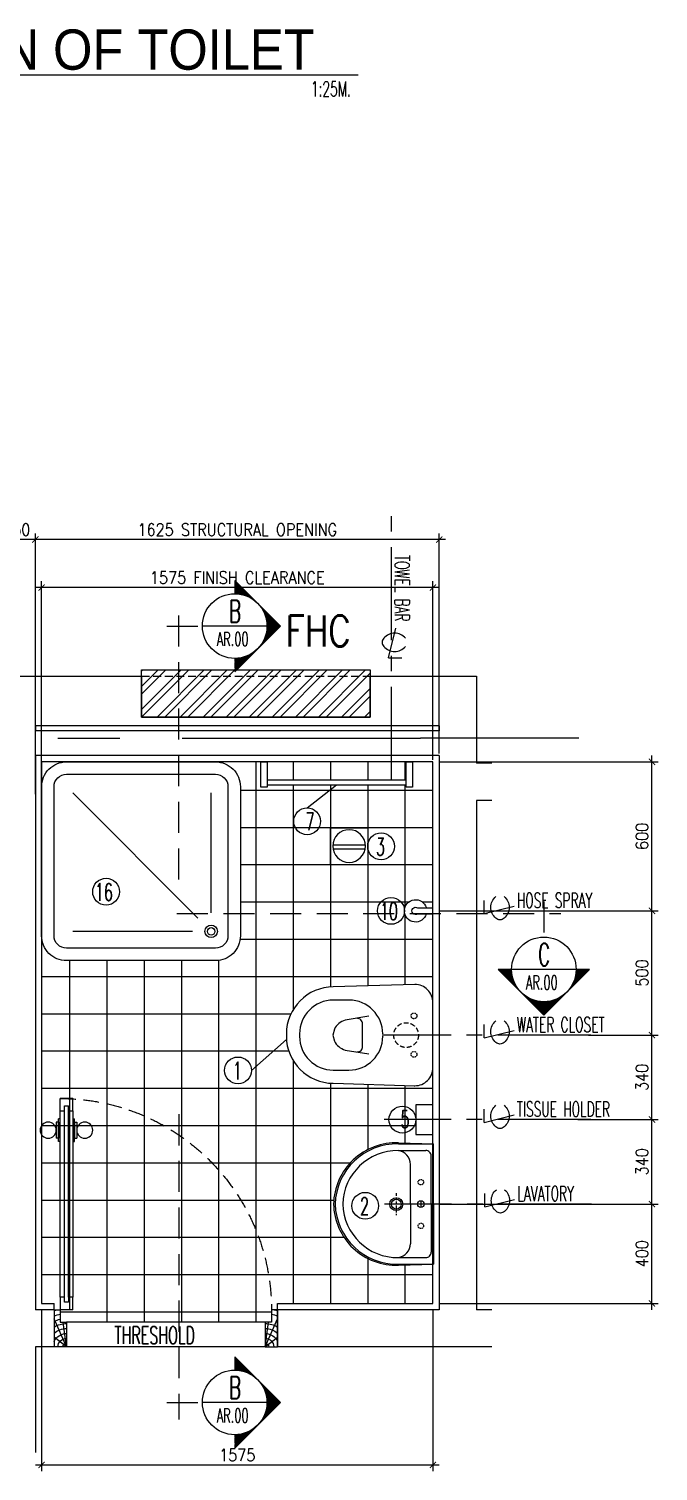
# Model space of a CAD drawing. Extents: x -263967 to -235090, y 196485 to 216410.
# Drawn here: x -260151 to -257618, y 204566 to 210371 of the extents above; entities that cross this region are included whole.
import ezdxf
from ezdxf.enums import TextEntityAlignment as Align

# ---------------------------------------------------------------- set-up
doc = ezdxf.new("R2010")
doc.units = 0
doc.header["$LTSCALE"] = 500
doc.header["$MEASUREMENT"] = 0
for name, pattern in [('CENTER2', [1.125, 0.75, -0.125, 0.125, -0.125]), ('CENTERX2', [4, 2.5, -0.5, 0.5, -0.5]), ('DASHED', [0.75, 0.5, -0.25]), ('HIDDEN', [0.375, 0.25, -0.125]), ('HIDDEN2', [0.1875, 0.125, -0.0625])]:
    doc.linetypes.add(name, pattern=pattern)
doc.layers.get('0').update_dxf_attribs({"linetype": 'CONTINUOUS'})
doc.layers.get('DEFPOINTS').update_dxf_attribs({"linetype": 'CONTINUOUS'})
for name, color, linetype in [('2', 2, 'CONTINUOUS'), ('ARCDIMR', 4, 'CONTINUOUS'), ('AXES', 11, 'CENTERX2'), ('AXIS', 11, 'CENTER2'), ('DIM-NEW', 4, 'CONTINUOUS'), ('Dimout', 4, 'CONTINUOUS'), ('DOOR', 2, 'CONTINUOUS'), ('DW', 7, 'CONTINUOUS'), ('ELE', 3, 'CONTINUOUS'), ('ELEV-MARK', 6, 'CONTINUOUS'), ('FHC', 2, 'CONTINUOUS'), ('FIX', 2, 'CONTINUOUS'), ('JUMP', 2, 'CONTINUOUS'), ('Plaster', 7, 'CONTINUOUS'), ('SANI', 2, 'CONTINUOUS'), ('Tile', 5, 'CONTINUOUS'), ('TXT', 2, 'CONTINUOUS'), ('TXT1', 2, 'CONTINUOUS'), ('WALL', 6, 'CONTINUOUS')]:
    doc.layers.add(name, color=color, linetype=linetype)
doc.styles.add('DIM', font='simplex.shx', dxfattribs={"width": 0.85})
doc.styles.add('ROMANS', font='romans.shx', dxfattribs={"width": 0.6})
doc.styles.add('TTXT', font='swisse.ttf', dxfattribs={"width": 0.9})
doc.dimstyles.new('DIM1-25', dxfattribs={"dimscale": 25, "dimtxt": 2, "dimasz": 1, "dimexe": 1, "dimexo": 1, "dimgap": 0.6, "dimtad": 1, "dimdec": 0, "dimdsep": 46, "dimtxsty": 'DIM', "dimblk1": 'ARCHTICK', "dimblk2": 'ARCHTICK', "dimsah": 1, "dimcen": 0.09, "dimdle": 1, "dimclrd": 256, "dimclrt": 2, "dimadec": 0, "dimazin": 0, "dimtfac": 1, "dimtdec": 0, "dimtix": 1, "dimtmove": 1, "dimatfit": 3, "dimldrblk": 'ARCHTICK', "dimfxl": 0, "dimtvp": 2, "dimtolj": 1, "dimtzin": 0, "dimarcsym": 0})

# ---------------------------------------------------------------- blocks, each defined once
blk = doc.blocks.new('_ARCHTICK')
at = {"color": 0, "linetype": 'ByBlock', "const_width": 0.15}
blk.add_lwpolyline([(-0.5, -0.5), (0.5, 0.5)], dxfattribs=at)
blk = doc.blocks.new('*D223')
at = {"layer": 'DEFPOINTS', "color": 0}
for p in [(-260099.2, 205241), (-258524.2, 205241), (-258524.2, 204591.2)]:
    blk.add_point(p, dxfattribs=at)
at = {"layer": 'Dimout', "color": 0, "lineweight": -2}
for p, q in [((-260099.2, 205216), (-260099.2, 204566.2)), ((-258524.2, 205216), (-258524.2, 204566.2))]:
    blk.add_line(p, q, dxfattribs=at)
at = {"layer": 'Dimout', "lineweight": -2}
blk.add_line((-260124.2, 204591.2), (-258499.2, 204591.2), dxfattribs=at)
at = {"layer": 'Dimout', "lineweight": -2, "xscale": 25, "yscale": 25, "zscale": 25, "rotation": 180}
blk.add_blockref('_ARCHTICK', (-260099.2, 204591.2), dxfattribs=at)
at = {"layer": 'Dimout', "lineweight": -2, "xscale": 25, "yscale": 25, "zscale": 25}
blk.add_blockref('_ARCHTICK', (-258524.2, 204591.2), dxfattribs=at)
at = {"layer": 'Dimout', "color": 2, "insert": (-259311.7, 204631.2), "char_height": 50, "attachment_point": 5, "style": 'DIM'}
blk.add_mtext('\\A1;1575', dxfattribs=at)
blk = doc.blocks.new('*D222')
at = {"layer": 'DEFPOINTS', "color": 0}
for p in [(-260124.2, 208315.7), (-258499.2, 207429.6), (-260124.2, 207266)]:
    blk.add_point(p, dxfattribs=at)
at = {"layer": 'Dimout', "lineweight": -2}
blk.add_line((-258474.2, 208315.7), (-260149.2, 208315.7), dxfattribs=at)
at = {"layer": 'Dimout', "color": 0, "lineweight": -2}
for p, q in [((-260124.2, 207291), (-260124.2, 208340.7)), ((-258499.2, 207454.6), (-258499.2, 208340.7))]:
    blk.add_line(p, q, dxfattribs=at)
at = {"layer": 'Dimout', "lineweight": -2, "xscale": 25, "yscale": 25, "zscale": 25, "rotation": 180}
blk.add_blockref('_ARCHTICK', (-260124.2, 208315.7), dxfattribs=at)
at = {"layer": 'Dimout', "lineweight": -2, "xscale": 25, "yscale": 25, "zscale": 25}
blk.add_blockref('_ARCHTICK', (-258499.2, 208315.7), dxfattribs=at)
at = {"layer": 'Dimout', "color": 2, "insert": (-259311.7, 208355.7), "char_height": 50, "attachment_point": 5, "style": 'DIM'}
blk.add_mtext('\\A1;1625 STRUCTURAL OPENING', dxfattribs=at)
blk = doc.blocks.new('*D221')
at = {"layer": 'DEFPOINTS', "color": 0}
for p in [(-260099.2, 208122.7), (-258524.2, 207404.6), (-260099.2, 207241)]:
    blk.add_point(p, dxfattribs=at)
at = {"layer": 'Dimout', "lineweight": -2}
blk.add_line((-258499.2, 208122.7), (-260124.2, 208122.7), dxfattribs=at)
at = {"layer": 'Dimout', "color": 0, "lineweight": -2}
for p, q in [((-260099.2, 207266), (-260099.2, 208147.7)), ((-258524.2, 207429.6), (-258524.2, 208147.7))]:
    blk.add_line(p, q, dxfattribs=at)
at = {"layer": 'Dimout', "lineweight": -2, "xscale": 25, "yscale": 25, "zscale": 25, "rotation": 180}
blk.add_blockref('_ARCHTICK', (-260099.2, 208122.7), dxfattribs=at)
at = {"layer": 'Dimout', "lineweight": -2, "xscale": 25, "yscale": 25, "zscale": 25}
blk.add_blockref('_ARCHTICK', (-258524.2, 208122.7), dxfattribs=at)
at = {"layer": 'Dimout', "color": 2, "insert": (-259311.7, 208162.7), "char_height": 50, "attachment_point": 5, "style": 'DIM'}
blk.add_mtext('\\A1;1575 FINISH CLEARANCE', dxfattribs=at)
blk = doc.blocks.new('SHR1')
at = {"layer": 'FIX'}
for p, q in [((-195.7, 195.7), (-700, 700)), ((-142.7, 217.7), (-142.7, 700)), ((-217.7, 142.7), (-700, 142.7))]:
    blk.add_line(p, q, dxfattribs=at)
for points in [[(-825, 125), (-825, 725, -0.414214), (-725, 825), (-125, 825, -0.414214), (-25, 725), (-25, 125, -0.414214), (-125, 25), (-725, 25, -0.414214)], [(-775, 125), (-775, 725, -0.414214), (-725, 775), (-125, 775, -0.414214), (-75, 725), (-75, 125, -0.414214), (-125, 75), (-725, 75, -0.414214)]]:
    blk.add_lwpolyline(points, format="xyb", close=True, dxfattribs=at)
for radius in [25, 15]:
    blk.add_circle((-142.7, 142.7), radius, dxfattribs=at)
blk = doc.blocks.new('DOOR90')
at = {"layer": 'DOOR', "color": 0, "linetype": 'ByBlock'}
for p, q in [((-150, 0), (-150, -25)), ((-150, 0), (0, 0)), ((0, -50), (0, 0)), ((-1000, -25), (-1000, -75)), ((-1000, -75), (-1000, -25)), ((-950, -25), (-1000, -25)), ((-970, -42), (-970, -58)), ((-950, -42), (-970, -42)), ((-950, -58), (-970, -58)), ((-950, -25), (-950, -42)), ((-950, -58), (-950, -75)), ((-917.6, -25), (-917.6, -17.8)), ((-827.6, -17.8), (-917.6, -17.8)), ((-905, -17.8), (-905, -8.8)), ((-905, -8.8), (-840.2, -8.8)), ((-905, -17.8), (-840.2, -17.8)), ((-840.2, -17.8), (-840.2, -8.8)), ((-827.6, -25), (-827.6, -17.8)), ((-200, -42), (-200, -25)), ((-200, -25), (-150, -25)), ((-180, -42), (-200, -42)), ((-200, -75), (-200, -58)), ((-200, -58), (-180, -58)), ((-180, -58), (-180, -42)), ((-150, -75), (-150, -25)), ((-150, -25), (-100, -25)), ((-100, -25), (-100, -50)), ((-100, -50), (0, -50)), ((-950, -75), (-1000, -75)), ((-917.6, -75), (-917.6, -82.2)), ((-827.6, -82.2), (-917.6, -82.2)), ((-905, -82.2), (-905, -91.2)), ((-905, -82.2), (-840.2, -82.2)), ((-905, -91.2), (-840.2, -91.2)), ((-840.2, -82.2), (-840.2, -91.2)), ((-827.6, -75), (-827.6, -82.2)), ((-150, -75), (-200, -75)), ((-100, -850), (0, -850)), ((-100, -875), (-100, -850)), ((0, -850), (0, -900)), ((-150, -900), (-150, -875)), ((-150, -875), (-100, -875)), ((0, -900), (-150, -900)), ((-150, -900), (0, -900))]:
    blk.add_line(p, q, dxfattribs=at)
at = {"layer": 'DOOR', "color": 9, "linetype": 'ByBlock'}
for p, q in [((0, -50), (-113.7, 0)), ((0, -50), (-40.1, 0)), ((0, -50), (-100, -36.6)), ((0, -850), (-113.7, -900)), ((0, -850), (-100, -863.4)), ((0, -850), (-40.1, -900))]:
    blk.add_line(p, q, dxfattribs=at)
at = {"layer": 'DOOR', "linetype": 'ByBlock'}
for p, q in [((-200, -25), (-950, -25)), ((-200, -42), (-950, -42)), ((-200, -58), (-950, -58)), ((-950, -75), (-200, -75))]:
    blk.add_line(p, q, dxfattribs=at)
at = {"layer": 'DOOR', "color": 0, "linetype": 'ByBlock'}
for centre in [(-872.6, 23.5), (-872.6, -123.5)]:
    blk.add_circle(centre, 32.4, dxfattribs=at)
at = {"layer": 'DOOR', "color": 9, "linetype": 'ByBlock'}
for centre, radius, start, end in [((0, -50), 154.4, 161.10529, 166.28577), ((0, -50), 134.4, 158.15985, 169.28002), ((0, -50), 94.4, 148.01819, 180), ((0, -50), 74.4, 137.77643, 180), ((0, -50), 114.4, 154.08384, 167.37743), ((0, -50), 54.4, 113.20738, 180), ((0, -50), 34.4, 90, 180), ((0, -50), 14.4, 90, 180), ((0, -850), 94.4, 180, 211.98181), ((0, -850), 74.4, 180, 222.22357), ((0, -850), 54.4, 180, 246.79262), ((0, -850), 34.4, 180, 270), ((0, -850), 14.4, 180, 270), ((0, -850), 154.4, 193.71423, 198.89471), ((0, -850), 134.4, 190.71998, 201.84015)]:
    blk.add_arc(centre, radius, start, end, dxfattribs=at)
at = {"layer": 'DOOR', "linetype": 'HIDDEN', "ltscale": 0.5}
blk.add_arc((-150, -25), 850, 180, 270, dxfattribs=at)
blk = doc.blocks.new('*D212')
at = {"layer": 'DEFPOINTS', "color": 0}
for p in [(-260274.2, 208315.7), (-260274.2, 208235.6), (-260124.2, 207266)]:
    blk.add_point(p, dxfattribs=at)
at = {"layer": 'Dimout', "lineweight": -2}
blk.add_line((-260099.2, 208315.7), (-260299.2, 208315.7), dxfattribs=at)
at = {"layer": 'Dimout', "color": 0, "lineweight": -2}
for p, q in [((-260274.2, 208260.6), (-260274.2, 208340.7)), ((-260124.2, 207291), (-260124.2, 208340.7))]:
    blk.add_line(p, q, dxfattribs=at)
at = {"layer": 'Dimout', "lineweight": -2, "xscale": 25, "yscale": 25, "zscale": 25, "rotation": 180}
blk.add_blockref('_ARCHTICK', (-260274.2, 208315.7), dxfattribs=at)
at = {"layer": 'Dimout', "lineweight": -2, "xscale": 25, "yscale": 25, "zscale": 25}
blk.add_blockref('_ARCHTICK', (-260124.2, 208315.7), dxfattribs=at)
at = {"layer": 'Dimout', "color": 2, "insert": (-260199.2, 208355.7), "char_height": 50, "attachment_point": 5, "style": 'DIM'}
blk.add_mtext('\\A1;150', dxfattribs=at)
blk = doc.blocks.new('*D209')
at = {"layer": 'DEFPOINTS', "color": 0}
for p in [(-258522.2, 205641.2), (-257642.7, 205641.2), (-258524.2, 205241)]:
    blk.add_point(p, dxfattribs=at)
at = {"layer": 'Dimout', "color": 0, "lineweight": -2}
for p, q in [((-258497.2, 205641.2), (-257617.7, 205641.2)), ((-258499.2, 205241), (-257617.7, 205241))]:
    blk.add_line(p, q, dxfattribs=at)
at = {"layer": 'Dimout', "lineweight": -2}
blk.add_line((-257642.7, 205216), (-257642.7, 205666.2), dxfattribs=at)
at = {"layer": 'Dimout', "lineweight": -2, "xscale": 25, "yscale": 25, "zscale": 25}
for p, rotation in [((-257642.7, 205641.2), 90), ((-257642.7, 205241), 270)]:
    blk.add_blockref('_ARCHTICK', p, dxfattribs=dict(at, rotation=rotation))
at = {"layer": 'Dimout', "color": 2, "insert": (-257682.7, 205441.1), "char_height": 50, "attachment_point": 5, "rotation": 90, "style": 'DIM'}
blk.add_mtext('\\A1;400', dxfattribs=at)
blk = doc.blocks.new('LAV1')
at = {"layer": 'FIX', "linetype": 'DASHED', "lineweight": 20, "ltscale": 0.05}
for p, q in [((-0.5, 170), (-0.5, 270)), ((-0.5, 170), (-0.5, 270)), ((49.5, 220), (-50.5, 220))]:
    blk.add_line(p, q, dxfattribs=at)
at = {"layer": 'FIX', "linetype": 'ByBlock', "ltscale": 0.3}
for p, q in [((-280, 210), (-275, 50)), ((-245, 210), (-245, 85)), ((245, 210), (245, 85)), ((280, 210), (275, 50)), ((0, 60), (-220.2, 60)), ((0, 60), (220.2, 60))]:
    blk.add_line(p, q, dxfattribs=at)
at = {"layer": 'FIX', "linetype": 'Continuous', "lineweight": 20}
for p, q in [((-275, 210), (-275, 50)), ((275, 210), (275, 50)), ((0, 155), (-181.4, 155)), ((0, 155), (181.4, 155)), ((0, 50), (-275, 50)), ((0, 50), (-252.5, 50)), ((0, 50), (252.5, 50)), ((0, 50), (275, 50))]:
    blk.add_line(p, q, dxfattribs=at)
at = {"layer": 'FIX', "lineweight": 20}
for p, q in [((15.6, 107.5), (-15.5, 107.5)), ((0, 92), (0, 123))]:
    blk.add_line(p, q, dxfattribs=at)
for centre, radius in [((-0.5, 220), 29.5), ((-0.5, 220), 22.5), ((0, 107.5), 15.5)]:
    blk.add_circle(centre, radius, dxfattribs=at)
at = {"layer": 'FIX', "linetype": 'HIDDEN', "lineweight": 20, "ltscale": 0.05}
for centre in [(-100, 107.5), (100, 107.5)]:
    blk.add_circle(centre, 12.4, dxfattribs=at)
at = {"layer": 'FIX', "linetype": 'ByBlock', "ltscale": 0.3}
for centre, radius, start, end in [((6.9, 220), 287, 91.37765, 182.00641), ((-6.9, 220), 287, 357.99359, 88.62235), ((-220.1, 84.9), 24.9, 179.70214, 269.94861), ((220.1, 84.9), 24.9, 270.05139, 0.29786)]:
    blk.add_arc(centre, radius, start, end, dxfattribs=at)
at = {"layer": 'FIX', "linetype": 'Continuous', "lineweight": 20}
for centre, radius, start, end in [((8.4, 216.7), 283.4, 91.6988, 181.35097), ((7.6, 212.5), 252.7, 91.73281, 180.48842), ((-8.4, 216.7), 283.4, 358.64903, 88.3012), ((-7.6, 212.5), 252.7, 359.51158, 88.26719), ((-179.2, 221.8), 66.9, 190.20056, 268.07863), ((179.2, 221.8), 66.9, 271.92137, 349.79944)]:
    blk.add_arc(centre, radius, start, end, dxfattribs=at)
blk = doc.blocks.new('*X5')
at = {"color": 0}
for p, q in [((14608, 7877), (14819, 8088)), ((14625, 7890), (14821, 8086)), ((14637, 7899), (14823, 8084)), ((14647, 7905), (14825, 8082)), ((14656, 7910), (14826, 8081)), ((14664, 7915), (14828, 8079)), ((14671, 7919), (14830, 8077)), ((14678, 7922), (14832, 8075)), ((14685, 7925), (14833, 8073)), ((14691, 7928), (14835, 8072)), ((14697, 7930), (14837, 8070)), ((14703, 7933), (14839, 8068)), ((14709, 7935), (14841, 8066)), ((14714, 7937), (14842, 8065)), ((14719, 7938), (14844, 8063)), ((14725, 7940), (14846, 8061)), ((14730, 7941), (14848, 8059)), ((14734, 7943), (14849, 8058)), ((14739, 7944), (14851, 8056)), ((14744, 7945), (14853, 8054)), ((14749, 7946), (14855, 8052)), ((14753, 7947), (14856, 8051)), ((14757, 7948), (14858, 8049)), ((14762, 7949), (14860, 8047)), ((14766, 7950), (14862, 8045)), ((14770, 7950), (14863, 8043)), ((14774, 7951), (14865, 8042)), ((14778, 7951), (14867, 8040)), ((14782, 7952), (14869, 8038)), ((14786, 7952), (14871, 8036)), ((14790, 7953), (14872, 8035)), ((14794, 7953), (14874, 8033)), ((14798, 7953), (14876, 8031)), ((14802, 7953), (14878, 8029)), ((14805, 7954), (14879, 8028)), ((14809, 7954), (14881, 8026)), ((14813, 7954), (14883, 8024)), ((14816, 7954), (14885, 8022)), ((14820, 7954), (14886, 8020)), ((14823, 7954), (14888, 8019)), ((14827, 7954), (14890, 8017)), ((14830, 7954), (14892, 8015)), ((14834, 7953), (14894, 8013)), ((14837, 7953), (14895, 8012)), ((14840, 7953), (14897, 8010)), ((14844, 7953), (14899, 8008)), ((14847, 7953), (14901, 8006)), ((14850, 7952), (14902, 8005)), ((14853, 7952), (14904, 8003)), ((14856, 7952), (14906, 8001)), ((14860, 7951), (14908, 7999)), ((14863, 7951), (14909, 7997)), ((14866, 7950), (14911, 7996)), ((14869, 7950), (14913, 7994)), ((14872, 7949), (14915, 7992)), ((14875, 7949), (14917, 7990)), ((14878, 7948), (14918, 7989)), ((14881, 7948), (14920, 7987)), ((14884, 7947), (14922, 7985)), ((14887, 7947), (14924, 7983)), ((14360, 7629), (14571, 7839)), ((14890, 7946), (14925, 7982)), ((14893, 7945), (14927, 7980)), ((14895, 7945), (14929, 7978)), ((14898, 7944), (14931, 7976)), ((14901, 7943), (14932, 7974)), ((14904, 7942), (14934, 7973)), ((14907, 7942), (14936, 7971)), ((14909, 7941), (14938, 7969)), ((14912, 7940), (14939, 7967)), ((14915, 7939), (14941, 7966)), ((14917, 7938), (14943, 7964)), ((14920, 7937), (14945, 7962)), ((14923, 7937), (14947, 7960)), ((14925, 7936), (14948, 7959)), ((14928, 7935), (14950, 7957)), ((14931, 7934), (14952, 7955)), ((14933, 7933), (14954, 7953)), ((14936, 7932), (14955, 7952)), ((14938, 7931), (14957, 7950)), ((14941, 7930), (14959, 7948)), ((14943, 7929), (14961, 7946)), ((14946, 7928), (14962, 7944)), ((14948, 7927), (14964, 7943)), ((14951, 7926), (14966, 7941)), ((14953, 7925), (14968, 7939)), ((14956, 7923), (14970, 7937)), ((14958, 7922), (14971, 7936)), ((14960, 7921), (14973, 7934)), ((14963, 7920), (14975, 7932)), ((14965, 7919), (14977, 7930)), ((14967, 7918), (14978, 7929)), ((14970, 7916), (14980, 7927)), ((14972, 7915), (14982, 7925)), ((14974, 7914), (14984, 7923)), ((14977, 7913), (14985, 7921)), ((14979, 7911), (14987, 7920)), ((14981, 7910), (14989, 7918)), ((14983, 7909), (14991, 7916)), ((14986, 7908), (14993, 7914)), ((14988, 7906), (14994, 7913)), ((14990, 7905), (14996, 7911)), ((14992, 7903), (14998, 7909)), ((14994, 7902), (15000, 7907)), ((14997, 7901), (15001, 7906)), ((14999, 7899), (15003, 7904)), ((15001, 7898), (15005, 7902)), ((15003, 7896), (15007, 7900)), ((15005, 7895), (15008, 7898)), ((15007, 7894), (15010, 7897)), ((15009, 7892), (15012, 7895)), ((15011, 7891), (15014, 7893)), ((15013, 7889), (15016, 7891)), ((15015, 7888), (15017, 7890)), ((15017, 7886), (15019, 7888)), ((15019, 7884), (15021, 7886)), ((15021, 7883), (15023, 7884)), ((15023, 7881), (15024, 7883)), ((15025, 7880), (15026, 7881)), ((15027, 7878), (15028, 7879)), ((15029, 7877), (15030, 7877)), ((15031, 7875), (15031, 7875)), ((15033, 7873), (15033, 7874)), ((15035, 7872), (15035, 7872)), ((15036, 7870), (15037, 7870)), ((15038, 7868), (15038, 7868)), ((15040, 7867), (15040, 7867)), ((15042, 7865), (15042, 7865)), ((15044, 7863), (15044, 7863)), ((15046, 7861), (15046, 7861)), ((15047, 7860), (15047, 7860)), ((15051, 7856), (15051, 7856)), ((15053, 7854), (15053, 7854)), ((15054, 7852), (15054, 7853)), ((15056, 7851), (15056, 7851)), ((15058, 7849), (15058, 7849)), ((15059, 7847), (15060, 7847)), ((15061, 7845), (15061, 7845)), ((15063, 7843), (15063, 7844)), ((15064, 7841), (15065, 7842)), ((15066, 7839), (15067, 7840)), ((15068, 7837), (15069, 7838)), ((14364, 7629), (14557, 7822)), ((14368, 7629), (14549, 7810)), ((14371, 7629), (14542, 7800)), ((14375, 7629), (14537, 7791)), ((14378, 7629), (14533, 7783)), ((14382, 7629), (14529, 7776)), ((14385, 7629), (14525, 7769)), ((14389, 7629), (14522, 7762)), ((14392, 7629), (14519, 7756)), ((14396, 7629), (14517, 7750)), ((14399, 7629), (14515, 7744)), ((14403, 7629), (14513, 7739)), ((14406, 7629), (14511, 7733)), ((14410, 7629), (14509, 7728)), ((14413, 7629), (14507, 7723)), ((14417, 7629), (14506, 7718)), ((14421, 7629), (14505, 7713)), ((14424, 7629), (14503, 7708)), ((14428, 7629), (14502, 7703)), ((14431, 7629), (14501, 7699)), ((14435, 7629), (14500, 7694)), ((15069, 7836), (15070, 7837)), ((15071, 7834), (15072, 7835)), ((15072, 7832), (15074, 7833)), ((15074, 7830), (15076, 7831)), ((15076, 7828), (15077, 7830)), ((15077, 7826), (15079, 7828)), ((15079, 7824), (15081, 7826)), ((15080, 7822), (15083, 7824)), ((15082, 7820), (15084, 7822)), ((15083, 7818), (15086, 7821)), ((15085, 7815), (15088, 7819)), ((15086, 7813), (15090, 7817)), ((15087, 7811), (15092, 7815)), ((15089, 7809), (15093, 7814)), ((15090, 7807), (15095, 7812)), ((15092, 7805), (15097, 7810)), ((15093, 7803), (15099, 7808)), ((15094, 7801), (15100, 7807)), ((15096, 7798), (15102, 7805)), ((15097, 7796), (15104, 7803)), ((15098, 7794), (15106, 7801)), ((15100, 7792), (15107, 7799)), ((15101, 7790), (15109, 7798)), ((15102, 7787), (15111, 7796)), ((15104, 7785), (15113, 7794)), ((15105, 7783), (15115, 7792)), ((15106, 7780), (15116, 7791)), ((15107, 7778), (15118, 7789)), ((15108, 7776), (15120, 7787)), ((15110, 7773), (15122, 7785)), ((15111, 7771), (15123, 7784)), ((15112, 7769), (15125, 7782)), ((15113, 7766), (15127, 7780)), ((15114, 7764), (15129, 7778)), ((15115, 7761), (15130, 7777)), ((15116, 7759), (15132, 7775)), ((15117, 7756), (15134, 7773)), ((15118, 7754), (15136, 7771)), ((15119, 7751), (15137, 7769)), ((15121, 7749), (15139, 7768)), ((15122, 7746), (15141, 7766)), ((15122, 7744), (15143, 7764)), ((15123, 7741), (15145, 7762)), ((15124, 7739), (15146, 7761)), ((15125, 7736), (15148, 7759)), ((15126, 7733), (15150, 7757)), ((15127, 7731), (15152, 7755)), ((15128, 7728), (15153, 7754)), ((15129, 7725), (15155, 7752)), ((15130, 7723), (15157, 7750)), ((15130, 7720), (15159, 7748)), ((15131, 7717), (15160, 7746)), ((15132, 7714), (15162, 7745)), ((15133, 7712), (15164, 7743)), ((15133, 7709), (15166, 7741)), ((15134, 7706), (15168, 7739)), ((15135, 7703), (15169, 7738)), ((15136, 7700), (15171, 7736)), ((15136, 7697), (15173, 7734)), ((15137, 7695), (15175, 7732)), ((15137, 7692), (15176, 7731)), ((15138, 7689), (15178, 7729)), ((15139, 7686), (15180, 7727)), ((15139, 7683), (15182, 7725)), ((15140, 7680), (15183, 7723)), ((15140, 7676), (15185, 7722)), ((15140, 7673), (15187, 7720)), ((15141, 7670), (15189, 7718)), ((15141, 7667), (15191, 7716)), ((15142, 7664), (15192, 7715)), ((15142, 7661), (15194, 7713)), ((15142, 7658), (15196, 7711)), ((15143, 7654), (15198, 7709)), ((15143, 7651), (15199, 7708)), ((15143, 7648), (15201, 7706)), ((15143, 7644), (15203, 7704)), ((15143, 7641), (15205, 7702)), ((15143, 7637), (15206, 7700)), ((15143, 7634), (15208, 7699)), ((15144, 7631), (15210, 7697)), ((15145, 7629), (15212, 7695)), ((15149, 7629), (15214, 7693)), ((14438, 7629), (14499, 7690)), ((14442, 7629), (14499, 7686)), ((14445, 7629), (14498, 7681)), ((14449, 7629), (14497, 7677)), ((14452, 7629), (14497, 7673)), ((14456, 7629), (14496, 7669)), ((14459, 7629), (14496, 7665)), ((14463, 7629), (14495, 7661)), ((14466, 7629), (14495, 7657)), ((14470, 7629), (14494, 7653)), ((14474, 7629), (14494, 7649)), ((14477, 7629), (14494, 7646)), ((14481, 7629), (14494, 7642)), ((14484, 7629), (14494, 7638)), ((14488, 7629), (14494, 7635)), ((14491, 7629), (14494, 7631)), ((15152, 7629), (15215, 7692)), ((15156, 7629), (15217, 7690)), ((15159, 7629), (15219, 7688)), ((15163, 7629), (15221, 7686)), ((15167, 7629), (15222, 7685)), ((15170, 7629), (15224, 7683)), ((15174, 7629), (15226, 7681)), ((15177, 7629), (15228, 7679)), ((15181, 7629), (15229, 7678)), ((15184, 7629), (15231, 7676)), ((15188, 7629), (15233, 7674)), ((15191, 7629), (15235, 7672)), ((15195, 7629), (15236, 7670)), ((15198, 7629), (15238, 7669)), ((15202, 7629), (15240, 7667)), ((15205, 7629), (15242, 7665)), ((15209, 7629), (15244, 7663)), ((15212, 7629), (15245, 7662)), ((15216, 7629), (15247, 7660)), ((15220, 7629), (15249, 7658)), ((15223, 7629), (15251, 7656)), ((15227, 7629), (15252, 7655)), ((15230, 7629), (15254, 7653)), ((15234, 7629), (15256, 7651)), ((15237, 7629), (15258, 7649)), ((15241, 7629), (15259, 7647)), ((15244, 7629), (15261, 7646)), ((15248, 7629), (15263, 7644)), ((15251, 7629), (15265, 7642)), ((15255, 7629), (15267, 7640)), ((15258, 7629), (15268, 7639)), ((15262, 7629), (15270, 7637)), ((15266, 7629), (15272, 7635)), ((15269, 7629), (15274, 7633)), ((15273, 7629), (15275, 7632)), ((15276, 7629), (15277, 7630))]:
    blk.add_line(p, q, dxfattribs=at)
blk = doc.blocks.new('SCNTR', base_point=(3632.66, 549.66))
for q in [(3633.89, 554.57), (3636.1, 543.44)]:
    blk.add_line((3631.12, 543.44), q)
for centre, radius, start, end in [((3630.8, 549.38), 1.99, 133.3084, 182.4789), ((3633.47, 547.5), 5.23, 39.4883, 140.5117), ((3630.8, 549.21), 1.99, 177.5211, 226.6916), ((3633.47, 551.09), 5.23, 219.4883, 320.5117)]:
    blk.add_arc(centre, radius, start, end)
blk = doc.blocks.new('A$C6F351844')
for p, q in [((0, 0.1016), (0.0254, 0.1016)), ((0, 0), (0, 0.1016)), ((0.0254, 0.1016), (0.0254, 0)), ((0.5842, 0.0921), (0.0254, 0.0921)), ((0.5842, 0.073), (0.0254, 0.073)), ((0.5842, 0), (0.5842, 0.1016)), ((0.5842, 0.1016), (0.6096, 0.1016)), ((0.6096, 0.1016), (0.6096, 0)), ((0.0254, 0), (0, 0)), ((0.6096, 0), (0.5842, 0))]:
    blk.add_line(p, q)
blk = doc.blocks.new('A$C67076F16')
at = {"layer": 'DIM-NEW'}
for p, q in [((0.0127, 0.0913), (0.1876, 0.0913)), ((0.0138, 0.1136), (0.1863, 0.1136))]:
    blk.add_line(p, q, dxfattribs=at)
at = {"layer": 'DW'}
blk.add_lwpolyline([(0, 0.2), (0, 0), (0.2, 0), (0.2, 0.2)], close=True, dxfattribs=at)
at = {"layer": 'FIX', "color": 2}
blk.add_circle((0.1, 0.0983), 0.0876, dxfattribs=at)
blk = doc.blocks.new('*D208')
at = {"layer": 'DEFPOINTS', "color": 0}
for p in [(-257944.7, 206821.2), (-257642.7, 206821.2), (-257922.8, 206321.2)]:
    blk.add_point(p, dxfattribs=at)
at = {"layer": 'Dimout', "lineweight": -2}
blk.add_line((-257642.7, 206296.2), (-257642.7, 206846.2), dxfattribs=at)
at = {"layer": 'Dimout', "color": 0, "lineweight": -2}
for p, q in [((-257919.7, 206821.2), (-257617.7, 206821.2)), ((-257897.8, 206321.2), (-257617.7, 206321.2))]:
    blk.add_line(p, q, dxfattribs=at)
at = {"layer": 'Dimout', "lineweight": -2, "xscale": 25, "yscale": 25, "zscale": 25}
for p, rotation in [((-257642.7, 206821.2), 90), ((-257642.7, 206321.2), 270)]:
    blk.add_blockref('_ARCHTICK', p, dxfattribs=dict(at, rotation=rotation))
at = {"layer": 'Dimout', "color": 2, "insert": (-257682.7, 206571.2), "char_height": 50, "attachment_point": 5, "rotation": 90, "style": 'DIM'}
blk.add_mtext('\\A1;500', dxfattribs=at)
blk = doc.blocks.new('*D207')
at = {"layer": 'DEFPOINTS', "color": 0}
for p in [(-257922.8, 206321.2), (-257642.7, 206321.2), (-257966.3, 205981.2)]:
    blk.add_point(p, dxfattribs=at)
at = {"layer": 'Dimout', "color": 0, "lineweight": -2}
for p, q in [((-257897.8, 206321.2), (-257617.7, 206321.2)), ((-257941.3, 205981.2), (-257617.7, 205981.2))]:
    blk.add_line(p, q, dxfattribs=at)
at = {"layer": 'Dimout', "lineweight": -2}
blk.add_line((-257642.7, 205956.2), (-257642.7, 206346.2), dxfattribs=at)
at = {"layer": 'Dimout', "lineweight": -2, "xscale": 25, "yscale": 25, "zscale": 25}
for p, rotation in [((-257642.7, 206321.2), 90), ((-257642.7, 205981.2), 270)]:
    blk.add_blockref('_ARCHTICK', p, dxfattribs=dict(at, rotation=rotation))
at = {"layer": 'Dimout', "color": 2, "insert": (-257682.7, 206151.2), "char_height": 50, "attachment_point": 5, "rotation": 90, "style": 'DIM'}
blk.add_mtext('\\A1;340', dxfattribs=at)
blk = doc.blocks.new('A$C785E76E1')
at = {"layer": 'JUMP'}
for p, q in [((0.033, 0.0529), (0.033, 0.1149)), ((0.057, 0.0529), (0.057, 0.1149))]:
    blk.add_line(p, q, dxfattribs=at)
for radius, start, end in [(0.045, 105.47818, 74.52182), (0.0144, 146.44269, 33.55731)]:
    blk.add_arc((0.045, 0.045), radius, start, end, dxfattribs=at)
blk = doc.blocks.new('*D206')
at = {"layer": 'DEFPOINTS', "color": 0}
for p in [(-258524.2, 207421), (-257642.7, 207421), (-258524.2, 206821.2)]:
    blk.add_point(p, dxfattribs=at)
at = {"layer": 'Dimout', "color": 0, "lineweight": -2}
for p, q in [((-258499.2, 207421), (-257617.7, 207421)), ((-258499.2, 206821.2), (-257617.7, 206821.2))]:
    blk.add_line(p, q, dxfattribs=at)
at = {"layer": 'Dimout', "lineweight": -2}
blk.add_line((-257642.7, 206796.2), (-257642.7, 207446), dxfattribs=at)
at = {"layer": 'Dimout', "lineweight": -2, "xscale": 25, "yscale": 25, "zscale": 25}
for p, rotation in [((-257642.7, 207421), 90), ((-257642.7, 206821.2), 270)]:
    blk.add_blockref('_ARCHTICK', p, dxfattribs=dict(at, rotation=rotation))
at = {"layer": 'Dimout', "color": 2, "insert": (-257682.7, 207121.1), "char_height": 50, "attachment_point": 5, "rotation": 90, "style": 'DIM'}
blk.add_mtext('\\A1;600', dxfattribs=at)
blk = doc.blocks.new('*D205')
at = {"layer": 'DEFPOINTS', "color": 0}
for p in [(-257966.3, 205981.2), (-257642.7, 205981.2), (-258522.2, 205641.2)]:
    blk.add_point(p, dxfattribs=at)
at = {"layer": 'Dimout', "color": 0, "lineweight": -2}
for p, q in [((-257941.3, 205981.2), (-257617.7, 205981.2)), ((-258497.2, 205641.2), (-257617.7, 205641.2))]:
    blk.add_line(p, q, dxfattribs=at)
at = {"layer": 'Dimout', "lineweight": -2}
blk.add_line((-257642.7, 205616.2), (-257642.7, 206006.2), dxfattribs=at)
at = {"layer": 'Dimout', "lineweight": -2, "xscale": 25, "yscale": 25, "zscale": 25}
for p, rotation in [((-257642.7, 205981.2), 90), ((-257642.7, 205641.2), 270)]:
    blk.add_blockref('_ARCHTICK', p, dxfattribs=dict(at, rotation=rotation))
at = {"layer": 'Dimout', "color": 2, "insert": (-257682.7, 205811.2), "char_height": 50, "attachment_point": 5, "rotation": 90, "style": 'DIM'}
blk.add_mtext('\\A1;340', dxfattribs=at)
blk = doc.blocks.new('WC1')
at = {"layer": 'FIX', "lineweight": 20}
for p, q in [((-210, 203.8), (-538, 193.8)), ((-475, 140.8), (-538, 140.8)), ((-394.8, 75.7), (-490.4, 60.1)), ((-727, 4.8), (-727, -4.8)), ((-674, 4.8), (-674, -4.8)), ((-533.7, 24.2), (-539.5, 0)), ((-539.5, 0), (-533.7, -24.2)), ((-339, 4.8), (-339, -4.8)), ((-490.4, -60.1), (-394.8, -75.7)), ((-538, -140.8), (-475, -140.8)), ((-538, -193.8), (-210, -203.8))]:
    blk.add_line(p, q, dxfattribs=at)
at = {"layer": 'FIX', "linetype": 'Continuous', "lineweight": 20}
blk.add_line((-420.1, -47.3), (-420.4, 44.6), dxfattribs=at)
at = {"layer": 'FIX', "lineweight": 20}
blk.add_lwpolyline([(-213.2, -203.8), (-210, -203.8, 0.414214), (-137, -130.8), (-137, 0), (-137, 130.8, 0.414214), (-210, 203.8)], format="xyb", dxfattribs=at)
at = {"layer": 'FIX', "linetype": 'HIDDEN', "lineweight": 20, "ltscale": 0.05}
for centre in [(-213.2, 77.5), (-213.2, -77.5)]:
    blk.add_circle(centre, 11.6, dxfattribs=at)
at = {"layer": 'FIX', "linetype": 'HIDDEN2', "lineweight": 20, "ltscale": 0.3}
blk.add_circle((-245, 0), 49.8, dxfattribs=at)
at = {"layer": 'FIX', "lineweight": 20}
for centre, radius, start, end in [((-538, 4.8), 189, 90, 180), ((-538, 4.8), 136, 90, 180), ((-475, 4.8), 136, 360, 90), ((-464.4, -17.6), 82, 108.49595, 128.92417), ((-473, -6.9), 68.2, 128.92417, 152.84682), ((-538, -4.8), 189, 180, 270), ((-538, -4.8), 136, 180, 270), ((-473, 6.9), 68.2, 207.15318, 231.07583), ((-464.4, 17.6), 82, 231.07583, 251.50405), ((-475, -4.8), 136, 270, 0)]:
    blk.add_arc(centre, radius, start, end, dxfattribs=at)
at = {"layer": 'FIX', "linetype": 'Continuous', "lineweight": 20}
for centre, start, end in [((-442.7, 45.5), 357.66621, 91.61215), ((-442.4, -45.6), 268.38785, 2.33379)]:
    blk.add_arc(centre, 22.3, start, end, dxfattribs=at)

msp = doc.modelspace()

# ---------------------------------------------------------------- hatches: boundary and pattern name
at = {"layer": 'FHC', "linetype": 'ByBlock', "ltscale": 0.3}
h = msp.add_hatch(dxfattribs=at)
h.set_pattern_fill('ANSI32', color=11, scale=175, style=0)
h.set_pattern_definition([(45, (-491892.893, 176550.01), (-46.403883, 46.403883), []), (45, (-491861.96, 176550.01), (-46.403883, 46.403883), [])])
h.paths.add_polyline_path([(-258776.7, 207601), (-258776.7, 207791), (-259696.7, 207791), (-259696.7, 207601)])
h.paths.add_polyline_path([(-259909.3, 207179.9), (-259909.3, 207600.7), (-259646.8, 207600.7), (-259646.8, 207179.9)], flags=9)

# ---------------------------------------------------------------- linework, layer by layer
at = {"layer": '2'}
msp.add_lwpolyline([(-258524.2, 206041.2), (-258593.1, 206041.2), (-258593.1, 205921.2), (-258524.2, 205921.2)], close=True, dxfattribs=at)
at = {"layer": 'AXES'}
for p in [(-263534.1, 207516), (-257936.7, 207516)]:
    msp.add_line(p, (-258574.2, 207516), dxfattribs=at)
at = {"layer": 'AXIS'}
for p, q in [((-258691.3, 207348), (-258691.3, 208424.5)), ((-257888.5, 206321.2), (-258720.6, 206321.2)), ((-257888.5, 205981.2), (-258720.6, 205981.2)), ((-257886.5, 205641.2), (-258718.6, 205641.2))]:
    msp.add_line(p, q, dxfattribs=at)
at = {"layer": 'ELE'}
for p, q in [((-259199.2, 205166), (-259999.2, 205166)), ((-259199.2, 205066), (-259999.2, 205066))]:
    msp.add_line(p, q, dxfattribs=at)
at = {"layer": 'ELEV-MARK', "color": 6}
for p, q in [((-259322.1, 208151.5), (-259322.1, 208097.6)), ((-259322.1, 208151.5), (-259138.3, 207967.6)), ((-259192.1, 207967.6), (-259452.1, 207967.6)), ((-259322.1, 207783.8), (-259138.3, 207967.6)), ((-258261.6, 206585.7), (-258077.8, 206401.8)), ((-258207.8, 206585.7), (-258261.6, 206585.7)), ((-257947.8, 206585.7), (-258207.8, 206585.7)), ((-257893.9, 206585.7), (-258077.8, 206401.8)), ((-257893.9, 206585.7), (-257947.8, 206585.7)), ((-259322.1, 205026.7), (-259138.3, 204842.9)), ((-259322.1, 205026.7), (-259322.1, 204972.9)), ((-259192.1, 204842.9), (-259452.1, 204842.9)), ((-259322.1, 204659), (-259138.3, 204842.9))]:
    msp.add_line(p, q, dxfattribs=at)
at = {"layer": 'ELEV-MARK', "color": 6, "linetype": 'HIDDEN'}
for p, q in [((-259546.7, 206947.9), (-259546.7, 208036.1)), ((-259595.5, 207967.6), (-259452.1, 207967.6)), ((-258077.8, 206859), (-258077.8, 206715.7)), ((-259554.6, 206810.2), (-258009.3, 206810.2)), ((-259546.7, 206002.5), (-259546.7, 204774.4)), ((-259595.5, 204842.9), (-259452.1, 204842.9))]:
    msp.add_line(p, q, dxfattribs=at)
at = {"layer": 'ELEV-MARK', "color": 6}
for centre in [(-259322.1, 207967.6), (-258077.8, 206585.7), (-259322.1, 204842.9)]:
    msp.add_circle(centre, 130, dxfattribs=at)
at = {"layer": 'FHC', "color": 250, "linetype": 'HIDDEN', "ltscale": 0.25}
msp.add_line((-259696.7, 207766), (-258776.7, 207766), dxfattribs=at)
at = {"layer": 'FHC', "linetype": 'ByBlock', "ltscale": 0.3}
msp.add_lwpolyline([(-259696.7, 207791), (-258776.7, 207791), (-258776.7, 207601), (-259696.7, 207601)], close=True, dxfattribs=at)
at = {"layer": 'FIX', "color": 2}
for p, q in [((-259030.5, 207235.9), (-258911.7, 207328.9)), ((-259254.7, 206179.1), (-259113.8, 206304.1))]:
    msp.add_line(p, q, dxfattribs=at)
at = {"layer": 'FIX'}
msp.add_line((-258524.2, 206809.2), (-258524.2, 206833.2), dxfattribs=at)
at = {"layer": 'FIX', "color": 2}
for centre in [(-259030.5, 207181.9), (-258732.8, 207081), (-259839.6, 206898.3), (-258693.1, 206821.2), (-259308.7, 206179.1), (-258647.1, 205981.2), (-258796.9, 205634.2)]:
    msp.add_circle(centre, 54, dxfattribs=at)
at = {"layer": 'Plaster'}
for p, q in [((-260049.2, 205216), (-260049.2, 205241)), ((-259149.2, 205216), (-259149.2, 205241))]:
    msp.add_line(p, q, dxfattribs=at)
msp.add_lwpolyline([(-259149.2, 205241), (-258524.2, 205241), (-258524.2, 207421), (-260099.2, 207421), (-260099.2, 205241), (-260049.2, 205241)], dxfattribs=at)
at = {"layer": 'SANI', "color": 6}
msp.add_line((-260660, 210186.4), (-258825.4, 210186.4), dxfattribs=at)
at = {"layer": 'Tile'}
for p, q in [((-259386.7, 207421), (-259386.7, 207420.2)), ((-259236.7, 207421), (-259236.7, 205166)), ((-259086.7, 207421), (-259086.7, 207348)), ((-258936.7, 207421), (-258936.7, 207348)), ((-258786.7, 207421), (-258786.7, 207348)), ((-258636.7, 207421), (-258636.7, 207348)), ((-258524.2, 207306), (-259299.2, 207306)), ((-259086.7, 207328.9), (-259086.7, 206424.2)), ((-258936.7, 207328.9), (-258936.7, 206514.7)), ((-258786.7, 207328.9), (-258786.7, 206519.3)), ((-258636.7, 207328.9), (-258636.7, 206835.7)), ((-258524.2, 207156), (-259299.2, 207156)), ((-258524.2, 207006), (-259299.2, 207006)), ((-258622.6, 206856), (-259299.2, 206856)), ((-258524.2, 206856), (-258565.7, 206856)), ((-258636.7, 206806.7), (-258636.7, 206523.8)), ((-260098.1, 206706), (-260099.2, 206706)), ((-258524.2, 206706), (-259300.3, 206706)), ((-259986.7, 206621), (-259986.7, 205216)), ((-259836.7, 206621), (-259836.7, 205166)), ((-259686.7, 206621), (-259686.7, 205166)), ((-259536.7, 206621), (-259536.7, 205166)), ((-259386.7, 206621.8), (-259386.7, 205166)), ((-258524.2, 206556), (-260099.2, 206556)), ((-259096.5, 206406), (-260099.2, 206406)), ((-259104.3, 206256), (-260099.2, 206256)), ((-259086.7, 206218.2), (-259086.7, 205241)), ((-258524.2, 206106), (-260099.2, 206106)), ((-258936.7, 206127.7), (-258936.7, 205241)), ((-258786.7, 206123.2), (-258786.7, 205860.1)), ((-258636.7, 206118.6), (-258636.7, 205886.8)), ((-258593.1, 205956), (-260099.2, 205956)), ((-258857.9, 205806), (-260099.2, 205806)), ((-258923.6, 205656), (-260099.2, 205656)), ((-258881.3, 205506), (-260099.2, 205506)), ((-258786.7, 205422.3), (-258786.7, 205241)), ((-258636.7, 205395.6), (-258636.7, 205241)), ((-258524.2, 205356), (-260099.2, 205356)), ((-259174.2, 205206), (-260024.2, 205206))]:
    msp.add_line(p, q, dxfattribs=at)
at = {"layer": 'WALL'}
for p, q in [((-262399.2, 207766), (-259696.7, 207766)), ((-259696.7, 207766), (-259696.7, 207601)), ((-258776.7, 207601), (-258776.7, 207766)), ((-258776.7, 207766), (-258349.2, 207766)), ((-258349.2, 207766), (-258349.2, 207416)), ((-258349.2, 207766), (-258349.2, 207416)), ((-259696.7, 207601), (-258776.7, 207601)), ((-258499.2, 207566), (-260124.2, 207566)), ((-260124.2, 207566), (-260124.2, 207546)), ((-258499.2, 207546), (-260124.2, 207546)), ((-258499.2, 207566), (-258499.2, 207546)), ((-258499.2, 207446), (-260124.2, 207446)), ((-260124.2, 207446), (-260124.2, 205216)), ((-258499.2, 207446), (-258499.2, 205216)), ((-258286.7, 207416), (-258349.2, 207416)), ((-258286.7, 207416), (-258349.2, 207416)), ((-258349.2, 207266), (-258349.2, 205216)), ((-258286.7, 207266), (-258349.2, 207266)), ((-258286.7, 207266), (-258349.2, 207266)), ((-260124.2, 207096), (-260124.2, 205216)), ((-260049.2, 205216), (-260049.2, 205066)), ((-259149.2, 205216), (-259149.2, 205066)), ((-259149.2, 205066), (-259149.2, 205212.1)), ((-260124.2, 205066), (-260124.2, 204641.6))]:
    msp.add_line(p, q, dxfattribs=at)
at = {"layer": 'WALL', "linetype": 'ByBlock'}
for p, q in [((-260049.2, 205216), (-260124.2, 205216)), ((-260049.2, 205216), (-260124.2, 205216)), ((-258499.2, 205216), (-259149.2, 205216)), ((-258499.2, 205216), (-259149.2, 205216)), ((-258286.7, 205216), (-258349.2, 205216)), ((-260049.2, 205066), (-260124.2, 205066)), ((-260049.2, 205066), (-260124.2, 205066)), ((-258286.7, 205066), (-259149.2, 205066))]:
    msp.add_line(p, q, dxfattribs=at)

# ---------------------------------------------------------------- block references
at = {"layer": 'ARCDIMR', "xscale": 10.75199999992037, "yscale": 10.75199999992037, "zscale": 10.752}
msp.add_blockref('SCNTR', (-258686.9, 207906.2), dxfattribs=at)
at = {"layer": 'ARCDIMR', "xscale": -10.75199999992037, "yscale": 10.75199999992037, "zscale": 10.752, "rotation": 270}
for p in [(-258250.6, 206826.6), (-258250.6, 206326.6), (-258250.6, 205986.6), (-258248.6, 205646.6)]:
    msp.add_blockref('SCNTR', p, dxfattribs=at)
at = {"layer": 'Dimout'}
for name, p, xscale, yscale, zscale, rotation in [('A$C67076F16', (-258936.7, 207156), -750, 750, 750, 180), ('A$C785E76E1', (-258639.1, 206776.3), -1000, 1000, 1000, 270)]:
    msp.add_blockref(name, p, dxfattribs=dict(at, xscale=xscale, yscale=yscale, zscale=zscale, rotation=rotation))
at = {"layer": 'DOOR', "color": 0, "linetype": 'ByBlock', "xscale": -1, "rotation": 90}
msp.add_blockref('DOOR90', (-260049.2, 205066), dxfattribs=at)
at = {"layer": 'ELEV-MARK', "color": 11, "xscale": 0.4000000000232831, "yscale": 0.4000000000232831, "zscale": 0.4}
for p, rotation in [((-262373.6, 213895.1), 270), ((-252150.3, 209637.1), 180), ((-262373.6, 210770.3), 270)]:
    msp.add_blockref('*X5', p, dxfattribs=dict(at, rotation=rotation))
at = {"layer": 'FIX'}
for name, p in [('SHR1', (-259274.2, 206596)), ('WC1', (-258387.2, 206321.2))]:
    msp.add_blockref(name, p, dxfattribs=at)
for name, p, xscale, yscale, zscale, rotation in [('A$C6F351844', (-258606.9, 207421), 1000, 1000, 1000, 180.00000000011), ('LAV1', (-258478.2, 205641.2), 0.879999999597203, 0.879999999597203, 0.8800000000000001, 90)]:
    msp.add_blockref(name, p, dxfattribs=dict(at, xscale=xscale, yscale=yscale, zscale=zscale, rotation=rotation))

# ---------------------------------------------------------------- texts
at = {"layer": 'ELEV-MARK', "color": 6, "style": 'ROMANS', "width": 0.6}
for tag, p in [('B', (-259321.2, 208027.4)), ('C', (-258076.8, 206645.5)), ('B', (-259321.2, 204902.7))]:
    msp.add_attdef(tag, text='1', height=90, dxfattribs=at).set_placement(p, align=Align.MIDDLE)
at = {"layer": 'ELEV-MARK', "color": 2, "style": 'ROMANS', "width": 0.6}
for p in [(-259330.3, 207915.4), (-258086, 206533.4), (-259330.3, 204790.6)]:
    msp.add_attdef('AR.00', text='S-00', height=56, dxfattribs=at).set_placement(p, align=Align.MIDDLE)
at = {"layer": 'FHC', "style": 'ROMANS', "width": 0.8}
msp.add_text('FHC', height=125, dxfattribs=at).set_placement((-259116.8, 207885.5))
at = {"layer": 'TXT', "style": 'ROMANS', "width": 0.6}
for s, height, p in [('1:25M.', 60, (-259015.3, 210099.5)), ('7', 70, (-259036.5, 207146.1)), ('3', 70, (-258753.3, 207044.5)), ('16', 70, (-259884.4, 206861.8)), ('HOSE SPRAY', 60, (-258186.6, 206833.4)), ('10', 70, (-258737.2, 206784.7)), ('WATER CLOSET', 60, (-258186.6, 206333.4)), ('1', 70, (-259329.2, 206142.5)), ('TISSUE HOLDER', 60, (-258186.6, 205993.4)), ('5', 70, (-258654.5, 205947.7)), ('LAVATORY', 60, (-258184.6, 205653.4)), ('2', 70, (-258817.5, 205597.7)), ('THRESHOLD', 70, (-259805.9, 205078))]:
    msp.add_text(s, height=height, dxfattribs=at).set_placement(p)
msp.add_text('TOWEL BAR', height=60, rotation=270, dxfattribs=at).set_placement((-258678.1, 208253.7))
at = {"layer": 'TXT1', "color": 6, "style": 'TTXT', "width": 0.9}
msp.add_text('PLAN OF TOILET', height=162.094, dxfattribs=at).set_placement((-260642.2, 210206.8))

# ---------------------------------------------------------------- dimensions: what is measured, and where the dimension line sits
at = {"layer": 'Dimout'}
for base, p1, p2, text, picture, middle in [((-260124.2, 208315.7), (-258499.2, 207429.6), (-260124.2, 207266), '<> STRUCTURAL OPENING', '*D222', (-259311.7, 208355.7)), ((-260099.2, 208122.7), (-258524.2, 207404.6), (-260099.2, 207241), '<> FINISH CLEARANCE', '*D221', (-259311.7, 208162.7))]:
    dim = msp.add_linear_dim(base=base, p1=p1, p2=p2, angle=180, text=text, dimstyle='DIM1-25', dxfattribs=at)
    dim.commit()
    dim.dimension.update_dxf_attribs({"geometry": picture, "text_midpoint": middle})
for base, p1, p2, angle, picture, middle in [((-260274.2, 208315.7), (-260124.2, 207266), (-260274.2, 208235.6), 180, '*D212', (-260199.2, 208355.7)), ((-257642.7, 207421), (-258524.2, 206821.2), (-258524.2, 207421), 90, '*D206', (-257682.7, 207121.1)), ((-257642.7, 206821.2), (-257922.8, 206321.2), (-257944.7, 206821.2), 90, '*D208', (-257682.7, 206571.2)), ((-257642.7, 206321.2), (-257966.3, 205981.2), (-257922.8, 206321.2), 90, '*D207', (-257682.7, 206151.2)), ((-257642.7, 205981.2), (-258522.2, 205641.2), (-257966.3, 205981.2), 90, '*D205', (-257682.7, 205811.2)), ((-257642.7, 205641.2), (-258524.2, 205241), (-258522.2, 205641.2), 90, '*D209', (-257682.7, 205441.1))]:
    dim = msp.add_linear_dim(base=base, p1=p1, p2=p2, angle=angle, dimstyle='DIM1-25', dxfattribs=at)
    dim.commit()
    dim.dimension.update_dxf_attribs({"geometry": picture, "text_midpoint": middle})
dim = msp.add_linear_dim(base=(-258524.2, 204591.2), p1=(-260099.2, 205241), p2=(-258524.2, 205241), dimstyle='DIM1-25', dxfattribs=at)
dim.commit()
dim.dimension.update_dxf_attribs({"geometry": '*D223', "text_midpoint": (-259311.7, 204631.2)})

doc.saveas('drawing.dxf')
